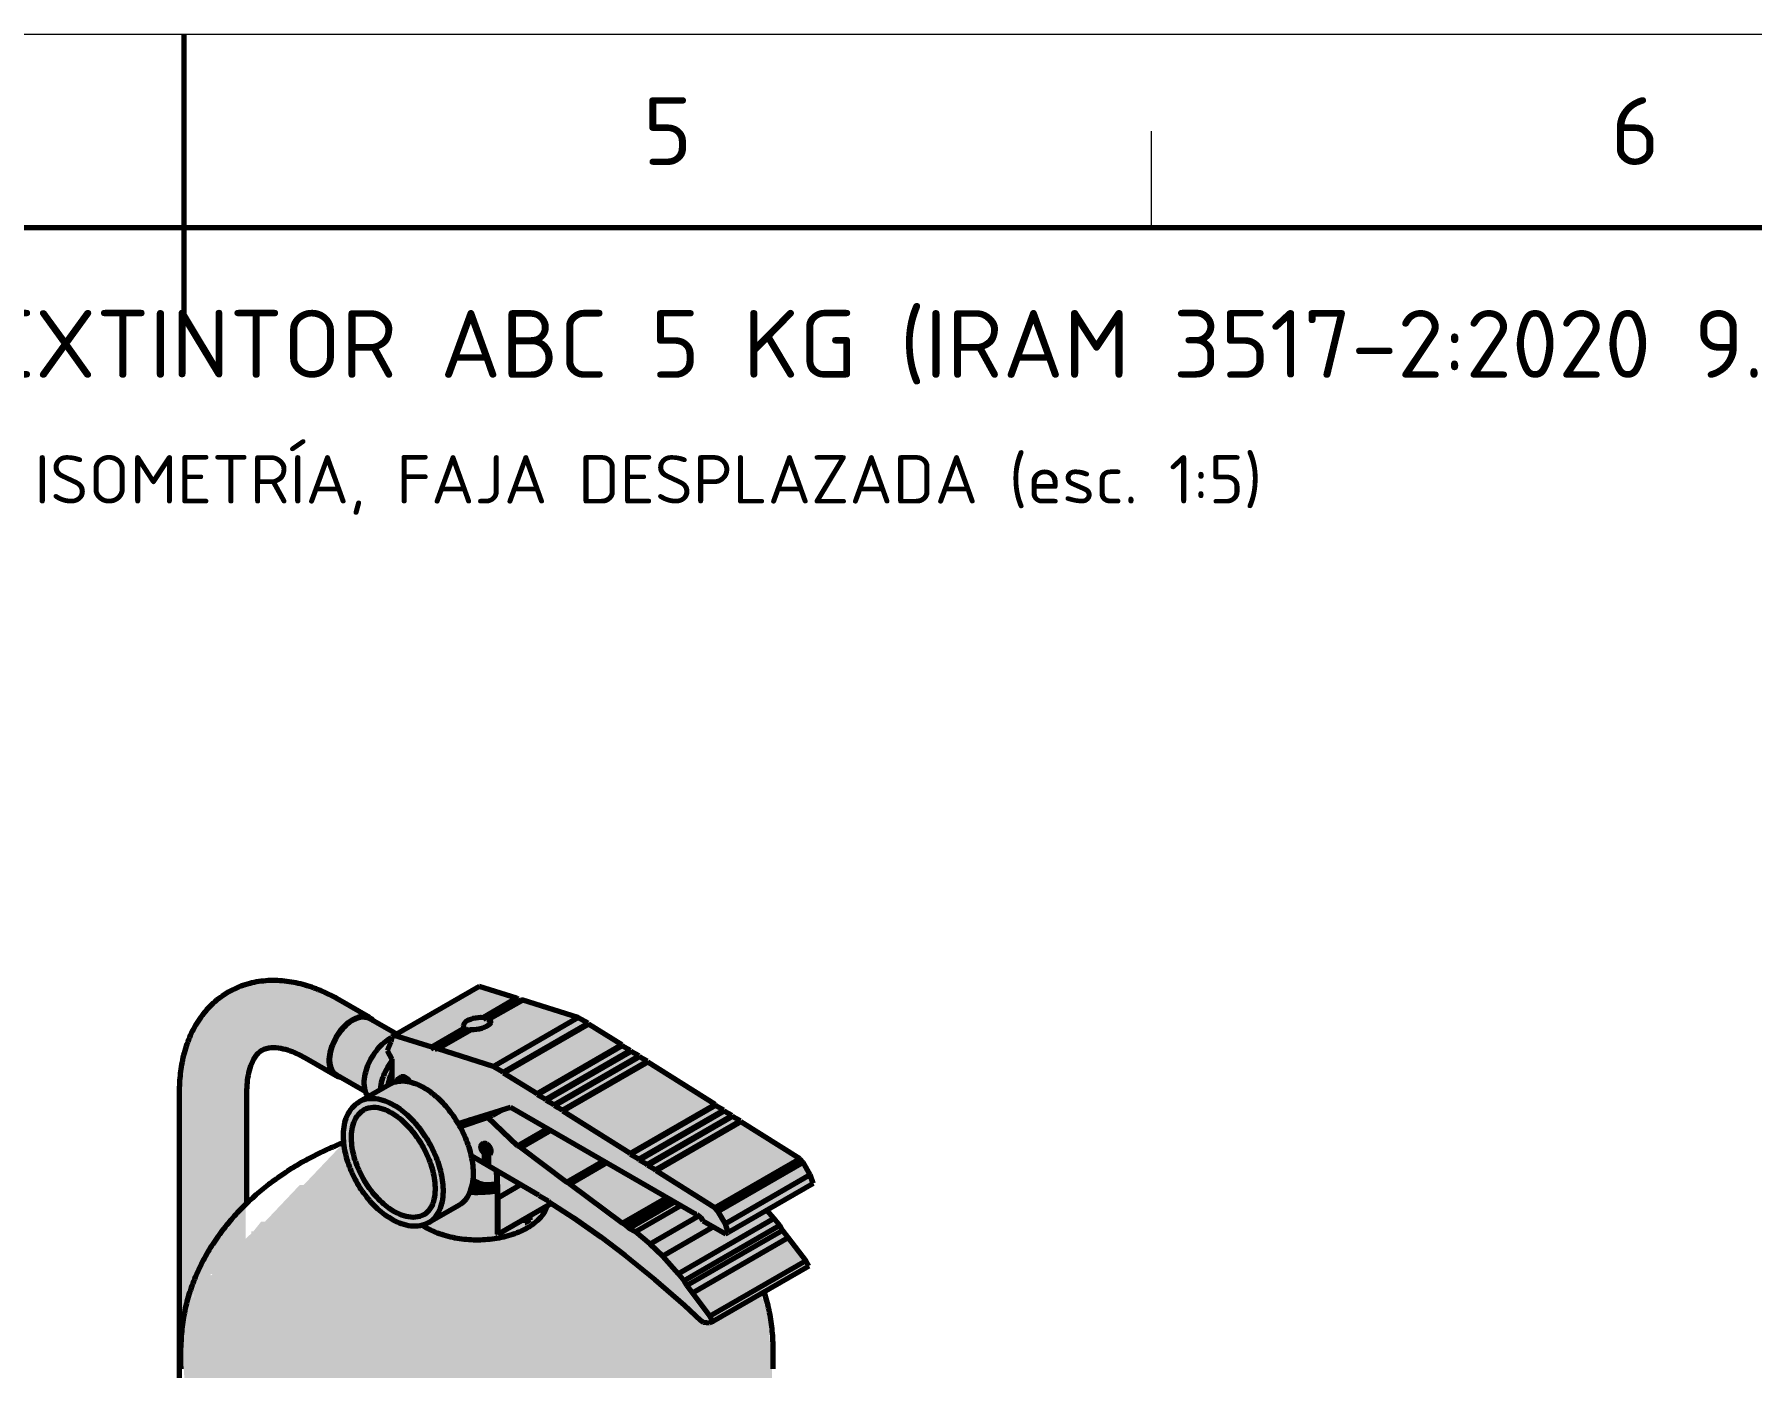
# Model space of a CAD drawing. Header units: millimetres. Extents: x 0 to 420, y 0 to 297.
# Drawn here: x 202.3 to 291, y 228.1 to 297 of the extents above; entities that cross this region are included whole.
import ezdxf
from ezdxf.enums import TextEntityAlignment as Align

# ---------------------------------------------------------------- set-up
doc = ezdxf.new("R2010")
doc.units = ezdxf.units.MM
for name, color, linetype, lineweight in [('01-VISIBLE', 7, 'CONTINUOUS', 70), ('06-TEXTO', 7, 'CONTINUOUS', 25), ('07-RECUADRO', 7, 'CONTINUOUS', 70), ('08-FINA', 5, 'CONTINUOUS', 18), ('13-GRAFICA', 30, 'CONTINUOUS', 18)]:
    doc.layers.add(name, color=color, linetype=linetype, lineweight=lineweight)
doc.styles.add('ISO3098', font='isocpeur.ttf')

msp = doc.modelspace()

# ---------------------------------------------------------------- hatches: boundary and pattern name
at = {"layer": '13-GRAFICA', "true_color": 0x202020}
h = msp.add_hatch(color=7, dxfattribs=at)
h.dxf.hatch_style = 1
h.paths.add_polyline_path([(209.789, 217.523), (209.789, 243.123), (209.889, 243.123), (209.889, 244.023), (209.989, 244.023), (209.989, 244.323), (210.089, 244.323), (210.089, 244.623), (210.189, 244.623), (210.189, 244.923), (210.289, 244.923), (210.289, 245.123), (210.389, 245.123), (210.389, 245.423), (210.489, 245.423), (210.589, 245.823), (210.889, 246.023), (210.889, 246.223), (211.289, 246.523), (211.289, 246.723), (211.389, 246.723), (211.689, 247.123), (212.089, 247.223), (212.189, 247.423), (212.389, 247.423), (212.389, 247.523), (212.589, 247.523), (212.689, 247.723), (213.189, 247.823), (213.189, 247.923), (213.889, 247.923), (213.889, 248.023), (214.589, 248.023), (214.589, 248.123), (215.489, 248.023), (215.489, 247.923), (216.089, 247.923), (216.089, 247.823), (216.489, 247.823), (216.489, 247.723), (216.989, 247.623), (216.989, 247.523), (217.189, 247.523), (217.189, 247.423), (217.389, 247.423), (217.389, 247.323), (217.589, 247.323), (217.589, 247.223), (218.089, 247.123), (218.189, 246.923), (218.789, 246.723), (218.889, 246.523), (219.289, 246.423), (219.389, 246.223), (218.989, 246.223), (218.989, 246.123), (218.589, 246.023), (218.589, 245.923), (218.089, 245.523), (218.089, 245.323), (217.889, 245.223), (217.889, 245.023), (217.789, 245.023), (217.789, 244.823), (217.689, 244.823), (217.689, 244.523), (217.589, 244.523), (217.589, 243.523), (217.689, 243.523), (217.689, 243.323), (217.289, 243.423), (217.189, 243.623), (216.789, 243.723), (216.689, 243.923), (216.489, 243.923), (216.489, 244.023), (216.289, 244.023), (216.289, 244.123), (216.089, 244.123), (216.089, 244.223), (215.789, 244.223), (215.789, 244.323), (215.589, 244.323), (215.589, 244.423), (215.389, 244.423), (215.389, 244.523), (214.889, 244.523), (214.889, 244.623), (214.489, 244.623), (214.489, 244.523), (213.889, 244.423), (213.789, 244.123), (213.689, 244.123), (213.589, 243.823), (213.489, 243.823), (213.489, 243.523), (213.389, 243.523), (213.389, 243.223), (213.289, 243.223), (213.289, 242.223), (213.189, 242.223), (213.189, 234.723), (211.489, 233.123), (211.489, 232.923), (211.389, 232.923), (211.389, 232.823), (210.989, 232.523), (210.989, 232.323), (210.489, 231.923), (210.389, 231.323), (210.289, 231.323), (210.289, 231.023), (210.189, 231.023), (210.189, 230.623), (210.089, 230.623), (210.089, 230.223), (209.989, 230.223), (209.989, 229.923), (209.889, 229.923), (209.889, 228.123), (209.989, 228.123), (209.989, 228.023), (209.889, 228.023), (209.889, 217.523)])
at = {"layer": '13-GRAFICA', "true_color": 0xb21820}
h = msp.add_hatch(color=7, dxfattribs=at)
h.dxf.hatch_style = 1
h.paths.add_polyline_path([(223.889, 241.023), (223.889, 241.223), (223.589, 241.423), (223.589, 241.623), (223.489, 241.623), (223.089, 242.123), (222.889, 242.123), (222.689, 242.423), (222.489, 242.423), (222.489, 242.523), (222.289, 242.523), (222.289, 242.623), (221.689, 242.823), (221.489, 243.123), (221.189, 243.123), (220.989, 242.823), (220.789, 242.823), (220.789, 244.023), (220.689, 244.023), (220.689, 244.223), (220.589, 244.223), (220.489, 244.523), (220.589, 244.523), (220.689, 245.123), (220.789, 245.123), (220.889, 245.323), (221.489, 245.523), (221.589, 245.723), (221.989, 245.823), (222.089, 246.023), (222.289, 246.023), (222.289, 246.123), (222.689, 246.223), (222.789, 246.423), (223.389, 246.623), (223.489, 246.823), (224.089, 247.023), (224.189, 247.223), (224.589, 247.323), (224.689, 247.523), (224.889, 247.523), (224.889, 247.623), (225.089, 247.623), (225.089, 247.723), (225.589, 247.723), (225.589, 247.623), (225.889, 247.623), (225.889, 247.523), (226.289, 247.523), (226.289, 247.423), (227.189, 247.223), (227.289, 247.023), (227.589, 247.123), (227.589, 247.023), (227.889, 247.023), (227.889, 246.923), (228.189, 246.923), (228.189, 246.823), (228.489, 246.823), (228.489, 246.723), (228.789, 246.723), (228.789, 246.623), (229.489, 246.523), (229.489, 246.423), (229.789, 246.423), (229.789, 246.323), (230.089, 246.323), (230.089, 246.223), (230.589, 246.123), (230.689, 245.923), (230.889, 245.923), (230.889, 245.823), (231.189, 245.723), (231.289, 245.523), (231.689, 245.423), (231.789, 245.223), (231.989, 245.223), (232.089, 245.023), (232.489, 244.923), (232.589, 244.723), (232.789, 244.723), (232.889, 244.523), (233.089, 244.523), (233.089, 244.423), (233.389, 244.323), (233.489, 244.123), (233.889, 244.023), (234.089, 243.723), (234.489, 243.623), (234.589, 243.423), (234.789, 243.423), (234.889, 243.223), (235.289, 243.123), (235.389, 242.923), (235.589, 242.923), (235.589, 242.823), (235.889, 242.723), (235.989, 242.523), (236.389, 242.423), (236.489, 242.223), (236.689, 242.223), (236.689, 242.123), (236.989, 242.023), (237.089, 241.823), (237.489, 241.723), (237.589, 241.523), (237.789, 241.523), (237.889, 241.323), (238.089, 241.323), (238.189, 241.123), (238.389, 241.123), (238.489, 240.923), (238.689, 240.923), (238.689, 240.823), (238.989, 240.723), (239.089, 240.523), (239.489, 240.423), (239.489, 240.323), (239.789, 240.223), (239.889, 240.023), (240.289, 239.923), (240.389, 239.723), (240.589, 239.723), (240.589, 239.623), (240.889, 239.523), (240.989, 239.323), (241.189, 239.323), (241.189, 239.223), (241.389, 239.223), (241.489, 239.023), (241.689, 239.023), (241.689, 238.923), (242.089, 238.623), (242.189, 238.223), (242.389, 238.123), (242.489, 237.523), (241.889, 237.323), (241.789, 237.123), (241.389, 237.023), (241.289, 236.823), (241.089, 236.823), (241.089, 236.723), (240.689, 236.623), (240.589, 236.423), (239.989, 236.223), (239.889, 236.023), (239.289, 235.823), (239.189, 235.623), (238.789, 235.523), (238.689, 235.323), (238.489, 235.323), (238.489, 235.223), (237.889, 235.023), (237.889, 235.123), (237.489, 235.223), (237.389, 235.423), (236.789, 235.623), (236.789, 235.823), (236.689, 235.823), (236.589, 236.023), (236.389, 236.023), (236.389, 236.123), (235.989, 236.223), (235.889, 236.423), (235.289, 236.623), (235.189, 236.823), (234.789, 236.923), (234.689, 237.123), (234.089, 237.323), (233.989, 237.523), (233.389, 237.723), (233.289, 237.923), (232.689, 238.123), (232.589, 238.323), (232.189, 238.423), (232.089, 238.623), (231.489, 238.823), (231.389, 239.023), (230.789, 239.223), (230.689, 239.423), (230.289, 239.523), (230.189, 239.723), (229.589, 239.923), (229.489, 240.123), (228.889, 240.323), (228.789, 240.523), (228.189, 240.723), (228.089, 240.923), (227.689, 241.023), (227.589, 241.223), (227.389, 241.223), (227.389, 241.323), (227.189, 241.323), (227.189, 241.423), (226.989, 241.423), (226.989, 241.523), (226.589, 241.523), (226.589, 241.423), (226.289, 241.423), (226.289, 241.323), (225.989, 241.323), (225.989, 241.223), (225.689, 241.223), (225.689, 241.123), (225.389, 241.123), (225.389, 241.023), (225.089, 241.023), (225.089, 240.923), (224.689, 240.923), (224.689, 240.823), (224.389, 240.823), (224.389, 240.723), (224.089, 240.723), (224.089, 240.923)])
at = {"layer": '13-GRAFICA', "true_color": 0xcba23e}
h = msp.add_hatch(color=7, dxfattribs=at)
h.dxf.hatch_style = 1
h.paths.add_polyline_path([(217.589, 243.523), (217.589, 244.523), (217.689, 244.523), (217.689, 244.823), (217.789, 244.823), (217.889, 245.223), (218.089, 245.323), (218.089, 245.523), (218.189, 245.523), (218.589, 246.023), (218.789, 246.023), (218.789, 246.123), (218.989, 246.123), (218.989, 246.223), (219.489, 246.223), (219.489, 246.123), (219.889, 246.023), (219.989, 245.823), (220.189, 245.823), (220.189, 245.723), (220.589, 245.623), (220.689, 245.423), (220.889, 245.423), (220.889, 245.223), (220.689, 245.123), (220.589, 244.523), (220.489, 244.523), (220.589, 244.223), (220.689, 244.223), (220.689, 244.023), (220.789, 244.023), (220.789, 243.323), (220.689, 243.323), (220.689, 243.023), (220.589, 243.023), (220.589, 242.623), (220.189, 242.523), (220.089, 242.323), (219.889, 242.323), (219.889, 242.223), (219.689, 242.223), (219.689, 242.123), (219.489, 242.123), (219.389, 242.423), (219.189, 242.423), (219.189, 242.523), (218.789, 242.623), (218.689, 242.823), (218.489, 242.823), (218.489, 242.923), (218.089, 243.023), (217.989, 243.223), (217.789, 243.223), (217.689, 243.523)])
h = msp.add_hatch(color=7, dxfattribs=at)
h.dxf.hatch_style = 1
h.paths.add_polyline_path([(220.589, 243.023), (220.689, 243.023), (220.689, 243.323), (220.789, 243.323), (220.789, 242.823), (220.589, 242.723)])
at = {"layer": '13-GRAFICA', "true_color": 0xffffff}
h = msp.add_hatch(color=7, dxfattribs=at)
h.dxf.hatch_style = 1
h.paths.add_polyline_path([(218.289, 239.323), (218.289, 240.723), (218.389, 240.723), (218.389, 241.123), (218.589, 241.223), (218.589, 241.423), (218.689, 241.423), (218.989, 241.823), (219.189, 241.823), (219.189, 241.923), (219.389, 241.923), (219.489, 242.123), (220.089, 242.323), (220.189, 242.523), (220.589, 242.623), (220.689, 242.823), (221.189, 242.823), (221.189, 242.923), (221.289, 242.923), (221.289, 242.823), (221.889, 242.823), (221.889, 242.723), (222.089, 242.723), (222.089, 242.623), (222.689, 242.423), (222.889, 242.123), (223.089, 242.123), (223.089, 242.023), (223.589, 241.623), (223.589, 241.423), (223.889, 241.223), (223.889, 241.023), (224.089, 240.923), (224.089, 240.723), (224.289, 240.623), (224.289, 240.423), (224.389, 240.423), (224.389, 240.223), (224.489, 240.223), (224.489, 240.023), (224.589, 240.023), (224.589, 239.723), (224.689, 239.723), (224.689, 239.423), (224.789, 239.423), (224.789, 239.023), (224.889, 239.023), (224.889, 238.523), (224.989, 238.523), (224.989, 237.723), (224.889, 237.723), (224.889, 237.323), (224.789, 237.323), (224.589, 236.723), (224.289, 236.623), (224.189, 236.423), (223.989, 236.423), (223.889, 236.223), (223.289, 236.023), (223.189, 235.823), (222.989, 235.823), (222.989, 235.723), (222.389, 235.523), (222.389, 235.423), (221.389, 235.423), (221.389, 235.523), (221.189, 235.523), (221.189, 235.623), (220.689, 235.723), (220.589, 235.923), (220.389, 235.923), (220.389, 236.023), (219.389, 236.923), (219.389, 237.123), (219.089, 237.323), (219.089, 237.523), (218.989, 237.523), (218.989, 237.723), (218.889, 237.723), (218.889, 237.923), (218.789, 237.923), (218.789, 238.123), (218.689, 238.123), (218.689, 238.323), (218.589, 238.323), (218.589, 238.623), (218.489, 238.623), (218.489, 238.823), (218.389, 238.823), (218.389, 239.323)])
at = {"layer": '13-GRAFICA', "true_color": 0xd6d9de}
h = msp.add_hatch(color=7, dxfattribs=at)
h.dxf.hatch_style = 1
h.paths.add_polyline_path([(220.989, 242.923), (221.089, 242.923), (221.189, 243.123), (221.489, 243.123), (221.689, 242.823), (221.289, 242.823), (221.289, 242.923), (220.989, 242.823)])
at = {"layer": '13-GRAFICA', "true_color": 0xb21820}
h = msp.add_hatch(color=7, dxfattribs=at)
h.dxf.hatch_style = 1
h.paths.add_polyline_path([(225.989, 241.223), (225.989, 241.323), (226.289, 241.323), (226.289, 241.423), (226.589, 241.423), (226.589, 241.523), (226.989, 241.523), (226.989, 241.423), (227.589, 241.223), (227.689, 241.023), (228.089, 240.923), (228.189, 240.723), (228.789, 240.523), (228.889, 240.323), (229.489, 240.123), (229.589, 239.923), (230.189, 239.723), (230.289, 239.523), (230.689, 239.423), (230.789, 239.223), (231.389, 239.023), (231.489, 238.823), (232.089, 238.623), (232.189, 238.423), (232.589, 238.323), (232.689, 238.123), (232.889, 238.123), (232.889, 238.023), (233.289, 237.923), (233.389, 237.723), (233.989, 237.523), (234.089, 237.323), (234.689, 237.123), (234.789, 236.923), (235.189, 236.823), (235.289, 236.623), (235.489, 236.623), (235.489, 236.523), (235.889, 236.423), (235.989, 236.223), (236.589, 236.023), (236.589, 235.923), (236.789, 235.823), (236.789, 235.623), (237.389, 235.423), (237.489, 235.223), (237.689, 235.223), (237.689, 235.123), (237.889, 235.123), (237.889, 235.023), (238.089, 235.023), (238.089, 235.123), (238.689, 235.323), (238.789, 235.523), (238.989, 235.523), (238.989, 235.623), (239.189, 235.623), (239.289, 235.823), (239.489, 235.823), (239.489, 235.923), (239.889, 236.023), (239.989, 236.223), (240.189, 236.223), (240.189, 236.123), (240.389, 236.023), (240.389, 235.823), (240.789, 235.523), (240.789, 235.323), (240.989, 235.223), (240.989, 235.023), (241.189, 234.923), (241.189, 234.723), (241.589, 234.423), (241.589, 234.223), (241.689, 234.223), (241.689, 234.123), (241.889, 234.023), (241.889, 233.823), (242.189, 233.623), (242.289, 233.323), (241.989, 233.223), (241.889, 233.023), (241.289, 232.823), (241.189, 232.623), (240.589, 232.423), (240.489, 232.223), (240.089, 232.123), (239.989, 231.923), (239.389, 231.723), (239.289, 231.523), (238.689, 231.323), (238.589, 231.123), (237.989, 230.923), (237.889, 230.723), (237.489, 230.623), (237.389, 230.423), (236.789, 230.423), (236.789, 230.523), (236.689, 230.523), (236.489, 230.823), (236.289, 230.823), (235.489, 231.723), (235.289, 231.723), (234.689, 232.423), (234.489, 232.423), (234.089, 232.923), (233.889, 232.923), (233.589, 233.323), (233.389, 233.323), (233.089, 233.723), (232.889, 233.723), (232.589, 234.123), (232.389, 234.123), (232.189, 234.423), (231.989, 234.423), (231.989, 234.523), (231.889, 234.523), (231.789, 234.723), (231.589, 234.723), (231.389, 235.023), (231.189, 235.023), (231.189, 235.123), (230.889, 235.223), (230.689, 235.523), (230.489, 235.523), (230.389, 235.723), (230.189, 235.723), (230.089, 235.923), (229.889, 235.923), (229.789, 236.123), (229.589, 236.123), (229.489, 236.323), (229.289, 236.323), (229.289, 236.423), (228.989, 236.523), (228.889, 236.723), (228.489, 236.823), (228.489, 236.923), (228.189, 237.023), (228.089, 237.223), (227.689, 237.323), (227.589, 237.523), (226.989, 237.723), (226.889, 237.923), (226.489, 238.023), (226.389, 238.223), (226.189, 238.223), (226.189, 238.323), (225.889, 238.398), (225.889, 239.123), (225.889, 239.423), (225.889, 241.223)])
h = msp.add_hatch(color=7, dxfattribs=at)
h.dxf.hatch_style = 1
h.paths.add_polyline_path([(224.789, 239.423), (224.689, 239.423), (224.589, 240.023), (224.489, 240.023), (224.489, 240.223), (224.389, 240.223), (224.389, 240.423), (224.289, 240.423), (224.189, 240.723), (224.689, 240.823), (224.689, 240.923), (225.089, 240.923), (225.089, 241.023), (225.389, 241.023), (225.389, 239.623), (225.389, 239.223), (225.389, 238.698), (225.289, 238.723), (225.189, 238.923), (224.789, 239.023)])
h = msp.add_hatch(color=7, dxfattribs=at)
h.dxf.hatch_style = 1
h.paths.add_polyline_path([(225.389, 241.123), (225.689, 241.123), (225.689, 241.223), (225.889, 241.223), (225.889, 239.423), (225.789, 239.423), (225.789, 239.623), (225.589, 239.623), (225.589, 239.723), (225.389, 239.623), (225.389, 241.023)])
at = {"layer": '13-GRAFICA', "true_color": 0xd6d9de}
h = msp.add_hatch(color=7, dxfattribs=at)
h.dxf.hatch_style = 1
h.paths.add_polyline_path([(225.489, 239.123), (225.489, 239.223), (225.389, 239.223), (225.389, 239.623), (225.589, 239.723), (225.589, 239.623), (225.789, 239.623), (225.889, 239.123)])
at = {"layer": '13-GRAFICA', "true_color": 0xb21820}
h = msp.add_hatch(color=7, dxfattribs=at)
h.dxf.hatch_style = 1
h.paths.add_polyline_path([(213.489, 235.023), (213.489, 235.123), (213.589, 235.123), (213.989, 235.623), (214.189, 235.623), (215.989, 237.523), (216.189, 237.523), (218.089, 239.523), (218.289, 239.523), (218.289, 239.323), (218.389, 239.323), (218.389, 238.823), (218.489, 238.823), (218.489, 238.623), (218.589, 238.623), (218.589, 238.323), (218.689, 238.323), (218.689, 238.123), (218.789, 238.123), (218.789, 237.923), (218.889, 237.923), (219.089, 237.323), (219.389, 237.123), (219.389, 236.923), (219.489, 236.923), (220.389, 235.923), (220.589, 235.923), (220.689, 235.723), (221.189, 235.623), (221.189, 235.523), (221.389, 235.523), (221.389, 235.423), (222.489, 235.423), (222.489, 235.323), (222.689, 235.323), (222.789, 235.123), (223.089, 235.123), (223.089, 235.023), (223.389, 235.023), (223.389, 234.923), (223.689, 234.923), (223.689, 234.823), (224.189, 234.823), (224.189, 234.723), (226.089, 234.723), (226.089, 234.823), (226.989, 234.923), (226.989, 235.023), (227.189, 235.023), (227.189, 235.123), (227.489, 235.123), (227.489, 235.223), (227.889, 235.323), (227.889, 235.423), (227.989, 235.423), (228.089, 235.623), (228.289, 235.623), (228.389, 235.923), (228.689, 236.123), (228.689, 236.423), (229.189, 236.523), (229.289, 236.323), (229.489, 236.323), (229.589, 236.123), (229.789, 236.123), (229.889, 235.923), (230.089, 235.923), (230.189, 235.723), (230.389, 235.723), (230.489, 235.523), (230.689, 235.523), (230.889, 235.223), (231.089, 235.223), (231.189, 235.023), (231.389, 235.023), (231.589, 234.723), (231.789, 234.723), (231.789, 234.623), (231.889, 234.623), (231.989, 234.423), (232.189, 234.423), (232.389, 234.123), (232.589, 234.123), (232.889, 233.723), (233.089, 233.723), (233.089, 233.623), (233.189, 233.623), (233.389, 233.323), (233.589, 233.323), (233.889, 232.923), (234.089, 232.923), (234.489, 232.423), (234.689, 232.423), (235.289, 231.723), (235.489, 231.723), (235.489, 231.623), (235.589, 231.623), (236.289, 230.823), (236.489, 230.823), (236.789, 230.423), (237.389, 230.423), (237.489, 230.623), (237.889, 230.723), (237.989, 230.923), (238.589, 231.123), (238.689, 231.323), (238.889, 231.323), (238.889, 231.423), (239.089, 231.423), (239.089, 231.523), (239.289, 231.523), (239.389, 231.723), (239.589, 231.723), (239.589, 231.823), (239.889, 231.923), (239.889, 231.623), (239.989, 231.623), (239.989, 231.323), (240.089, 231.323), (240.089, 230.923), (240.189, 230.923), (240.289, 229.323), (240.389, 229.323), (240.389, 227.323), (240.289, 227.323), (240.289, 227.023), (240.189, 227.023), (239.989, 226.123), (239.889, 226.123), (239.889, 225.723), (239.789, 225.723), (239.689, 225.323), (239.289, 225.023), (239.289, 224.823), (238.989, 224.623), (238.989, 224.423), (238.889, 224.423), (238.889, 224.323), (238.589, 224.123), (238.589, 223.923), (238.289, 223.723), (238.289, 223.523), (238.089, 223.523), (237.889, 223.223), (237.689, 223.223), (237.589, 223.023), (237.389, 223.023), (237.189, 222.723), (236.989, 222.723), (236.789, 222.423), (236.589, 222.423), (236.589, 222.323), (236.489, 222.323), (236.389, 222.123), (236.189, 222.123), (236.089, 221.923), (235.889, 221.923), (235.889, 221.823), (235.689, 221.823), (235.689, 221.723), (235.489, 221.723), (235.489, 221.623), (235.289, 221.623), (235.289, 221.523), (234.989, 221.523), (234.989, 221.423), (234.789, 221.423), (234.789, 221.323), (234.589, 221.323), (234.589, 221.223), (234.389, 221.223), (234.389, 221.123), (234.189, 221.123), (234.189, 221.023), (233.889, 221.023), (233.889, 220.923), (233.689, 220.923), (233.689, 220.823), (233.489, 220.823), (233.489, 220.723), (233.289, 220.723), (233.289, 220.623), (232.989, 220.623), (232.989, 220.523), (232.689, 220.523), (232.689, 220.423), (232.289, 220.423), (232.289, 220.323), (231.889, 220.323), (231.889, 220.223), (231.489, 220.223), (231.489, 220.123), (231.089, 220.123), (231.089, 220.023), (230.689, 220.023), (230.689, 219.923), (229.989, 219.823), (229.989, 219.723), (228.489, 219.623), (228.489, 219.523), (227.489, 219.523), (227.489, 219.423), (226.589, 219.423), (226.589, 219.323), (222.289, 219.423), (222.289, 219.523), (221.689, 219.523), (221.689, 219.623), (220.589, 219.723), (220.589, 219.823), (220.089, 219.823), (220.089, 219.923), (218.889, 220.023), (218.889, 220.123), (218.289, 220.223), (218.289, 220.323), (218.089, 220.323), (218.089, 220.423), (217.789, 220.423), (217.789, 220.523), (217.489, 220.523), (217.489, 220.623), (217.189, 220.623), (217.189, 220.723), (216.889, 220.723), (216.889, 220.823), (215.989, 221.023), (215.989, 221.123), (215.789, 221.123), (215.789, 221.223), (215.189, 221.423), (215.089, 221.623), (214.489, 221.823), (214.389, 222.023), (213.789, 222.223), (213.689, 222.423), (213.089, 222.623), (213.089, 222.723), (211.089, 224.623), (210.889, 225.223), (210.689, 225.323), (210.689, 225.523), (210.589, 225.523), (210.589, 225.723), (210.489, 225.723), (210.489, 225.923), (210.389, 225.923), (210.389, 226.123), (210.289, 226.123), (210.289, 226.323), (210.189, 226.323), (210.189, 226.523), (210.089, 226.523), (209.989, 228.123), (209.889, 228.123), (209.889, 229.923), (209.989, 229.923), (209.989, 230.223), (210.089, 230.223), (210.089, 230.623), (210.189, 230.623), (210.189, 231.023), (210.289, 231.023), (210.289, 231.323), (210.389, 231.323), (210.389, 231.723), (210.489, 231.723), (210.489, 231.923), (210.989, 232.323), (210.989, 232.523), (211.489, 232.923), (211.489, 233.123)])
at = {"layer": '13-GRAFICA', "true_color": 0xcba23e}
h = msp.add_hatch(color=7, dxfattribs=at)
h.dxf.hatch_style = 1
h.paths.add_polyline_path([(224.889, 239.023), (224.989, 239.023), (224.989, 238.923), (225.189, 238.923), (225.289, 238.723), (225.689, 238.623), (225.789, 238.423), (226.189, 238.323), (226.189, 237.623), (226.089, 237.623), (226.089, 237.523), (225.089, 237.623), (225.089, 237.723), (224.989, 237.723), (224.989, 238.523), (224.889, 238.523)])
at = {"layer": '13-GRAFICA', "true_color": 0xb21820}
h = msp.add_hatch(color=7, dxfattribs=at)
h.dxf.hatch_style = 1
h.paths.add_polyline_path([(225.789, 238.423), (225.689, 238.623), (225.389, 238.698), (225.389, 239.223), (225.489, 239.223), (225.489, 239.123), (225.889, 239.123), (225.889, 238.398)])
at = {"layer": '13-GRAFICA', "true_color": 0xc81e2d}
h = msp.add_hatch(color=7, dxfattribs=at)
h.dxf.hatch_style = 1
h.paths.add_polyline_path([(226.189, 234.923), (226.189, 238.223), (226.389, 238.223), (226.489, 238.023), (226.889, 237.923), (226.989, 237.723), (227.589, 237.523), (227.689, 237.323), (228.089, 237.223), (228.189, 237.023), (228.389, 237.023), (228.489, 236.823), (228.689, 236.823), (228.689, 236.723), (228.989, 236.623), (228.889, 236.423), (228.689, 236.423), (228.689, 236.323), (228.289, 236.223), (228.189, 236.023), (227.589, 235.823), (227.489, 235.623), (226.889, 235.423), (226.789, 235.223), (226.389, 235.123), (226.289, 234.923)])
at = {"layer": '13-GRAFICA', "true_color": 0xb21820}
h = msp.add_hatch(color=7, dxfattribs=at)
h.dxf.hatch_style = 1
h.paths.add_polyline_path([(223.089, 235.123), (222.789, 235.123), (222.789, 235.223), (222.489, 235.323), (222.389, 235.523), (222.589, 235.523), (222.589, 235.623), (223.189, 235.823), (223.289, 236.023), (223.489, 236.023), (223.489, 236.123), (223.889, 236.223), (223.989, 236.423), (224.189, 236.423), (224.289, 236.623), (224.489, 236.623), (224.589, 236.923), (224.689, 236.923), (224.689, 237.123), (224.789, 237.123), (224.789, 237.323), (224.889, 237.323), (224.889, 237.623), (225.389, 237.623), (225.389, 237.523), (226.089, 237.523), (226.089, 237.623), (226.189, 237.623), (226.189, 234.923), (226.289, 234.923), (226.389, 235.123), (226.789, 235.223), (226.889, 235.423), (227.489, 235.623), (227.589, 235.823), (228.189, 236.023), (228.289, 236.223), (228.689, 236.323), (228.689, 236.123), (228.389, 235.923), (228.389, 235.723), (228.089, 235.623), (227.889, 235.323), (227.689, 235.323), (227.689, 235.223), (227.489, 235.223), (227.489, 235.123), (227.189, 235.123), (227.189, 235.023), (226.989, 235.023), (226.989, 234.923), (226.589, 234.923), (226.589, 234.823), (226.089, 234.823), (226.089, 234.723), (224.189, 234.723), (224.189, 234.823), (223.689, 234.823), (223.689, 234.923), (223.389, 234.923), (223.389, 235.023), (223.089, 235.023)])

# ---------------------------------------------------------------- linework, layer by layer
at = {"layer": '01-VISIBLE'}
for p, q in [((225.258, 247.775), (220.874, 245.243)), ((227.197, 247.181), (225.258, 247.775)), ((219.612, 246.175), (218.029, 247.089)), ((227.197, 247.181), (225.478, 246.189)), ((227.269, 247.139), (225.566, 246.157)), ((227.437, 247.098), (225.731, 246.112)), ((227.509, 247.084), (225.783, 246.087)), ((227.269, 247.139), (227.197, 247.181)), ((227.341, 247.042), (227.269, 247.139)), ((227.509, 247.084), (227.437, 247.098)), ((230.359, 246.185), (227.509, 247.084)), ((221, 245.316), (219.587, 246.131)), ((225.975, 243.654), (230.359, 246.185)), ((226.501, 243.35), (230.885, 245.881)), ((226.525, 243.308), (230.909, 245.84)), ((230.885, 245.881), (230.359, 246.185)), ((230.909, 245.84), (230.885, 245.881)), ((232.633, 244.761), (230.909, 245.84)), ((220.742, 245.168), (220.694, 244.919)), ((220.874, 245.243), (220.742, 245.168)), ((222.813, 244.65), (220.874, 245.243)), ((224.531, 245.642), (222.813, 244.65)), ((224.587, 245.591), (222.885, 244.608)), ((224.759, 245.552), (223.053, 244.567)), ((224.852, 245.55), (223.125, 244.553)), ((217.872, 243.161), (216.289, 244.075)), ((220.694, 244.919), (220.502, 244.477)), ((220.502, 244.477), (220.742, 244.034)), ((222.885, 244.608), (222.813, 244.65)), ((222.957, 244.511), (222.885, 244.608)), ((223.053, 244.567), (222.957, 244.511)), ((223.125, 244.553), (223.053, 244.567)), ((225.975, 243.654), (223.125, 244.553)), ((232.633, 244.761), (228.249, 242.23)), ((232.657, 244.721), (228.273, 242.19)), ((233.088, 244.472), (228.704, 241.941)), ((233.112, 244.43), (228.728, 241.899)), ((233.52, 244.195), (229.136, 241.664)), ((233.544, 244.153), (229.16, 241.622)), ((232.657, 244.721), (232.633, 244.761)), ((233.088, 244.472), (232.657, 244.721)), ((233.112, 244.43), (233.088, 244.472)), ((233.52, 244.195), (233.112, 244.43)), ((233.544, 244.153), (233.52, 244.195)), ((233.951, 243.918), (233.544, 244.153)), ((219.395, 242.34), (217.897, 243.204)), ((220.742, 244.034), (220.742, 242.777)), ((226.501, 243.35), (225.975, 243.654)), ((226.525, 243.308), (226.501, 243.35)), ((228.249, 242.23), (226.525, 243.308)), ((233.951, 243.918), (229.567, 241.387)), ((233.975, 243.877), (229.591, 241.346)), ((233.975, 243.877), (233.951, 243.918)), ((237.447, 241.678), (233.975, 243.877)), ((209.762, 242.316), (209.762, 208.913)), ((213.242, 242.316), (213.242, 236.57)), ((220.619, 242.715), (219.064, 241.817)), ((221.098, 243.039), (221.239, 243.121)), ((224.183, 240.698), (226.884, 241.553)), ((226.497, 241.43), (225.952, 241.116)), ((226.884, 241.553), (236.463, 236.023)), ((228.273, 242.19), (228.249, 242.23)), ((228.704, 241.941), (228.273, 242.19)), ((228.728, 241.899), (228.704, 241.941)), ((229.136, 241.664), (228.728, 241.899)), ((229.16, 241.622), (229.136, 241.664)), ((229.567, 241.387), (229.16, 241.622)), ((229.591, 241.346), (229.567, 241.387)), ((237.447, 241.678), (233.063, 239.147)), ((237.471, 241.636), (233.087, 239.105)), ((237.902, 241.387), (233.518, 238.856)), ((237.471, 241.636), (237.447, 241.678)), ((237.902, 241.387), (237.471, 241.636)), ((237.926, 241.346), (237.902, 241.387)), ((224.229, 240.62), (224.586, 240.826)), ((224.232, 240.615), (224.612, 240.834)), ((224.234, 240.611), (224.632, 240.84)), ((224.236, 240.608), (224.648, 240.845)), ((224.237, 240.606), (224.657, 240.848)), ((224.247, 240.589), (224.281, 240.587)), ((224.869, 240.915), (224.261, 240.564)), ((225.716, 241.016), (224.28, 240.529)), ((224.827, 240.902), (224.281, 240.587)), ((224.586, 240.683), (225.928, 241.138)), ((224.586, 240.683), (225.131, 240.998)), ((225.716, 241.016), (225.928, 241.138)), ((227.248, 239.552), (225.716, 241.016)), ((225.928, 241.138), (225.952, 241.116)), ((233.063, 239.147), (229.591, 241.346)), ((237.926, 241.346), (233.542, 238.814)), ((238.332, 241.111), (233.948, 238.58)), ((238.356, 241.07), (233.972, 238.538)), ((238.763, 240.834), (234.379, 238.303)), ((238.788, 240.793), (234.403, 238.262)), ((238.332, 241.111), (237.926, 241.346)), ((238.356, 241.07), (238.332, 241.111)), ((238.763, 240.834), (238.356, 241.07)), ((238.788, 240.793), (238.763, 240.834)), ((241.829, 238.872), (238.788, 240.793)), ((225.413, 239.638), (225.484, 239.679)), ((227.248, 239.552), (228.799, 240.447)), ((227.416, 239.455), (228.967, 240.35)), ((224.855, 239.047), (228.325, 237.021)), ((225.733, 239.083), (225.804, 239.124)), ((227.416, 239.455), (227.248, 239.552)), ((229.786, 237.671), (227.416, 239.455)), ((231.697, 238.774), (229.786, 237.671)), ((233.087, 239.105), (233.063, 239.147)), ((233.518, 238.856), (233.087, 239.105)), ((233.542, 238.814), (233.518, 238.856)), ((233.948, 238.58), (233.542, 238.814)), ((241.829, 238.872), (237.445, 236.34)), ((241.996, 238.692), (241.829, 238.872)), ((226.2, 236.86), (226.148, 238.292)), ((226.176, 238.275), (226.228, 236.844)), ((231.865, 238.677), (229.954, 237.574)), ((233.972, 238.538), (233.948, 238.58)), ((234.379, 238.303), (233.972, 238.538)), ((234.403, 238.262), (234.379, 238.303)), ((237.445, 236.34), (234.403, 238.262)), ((241.996, 238.692), (237.612, 236.161)), ((242.368, 238.049), (237.984, 235.518)), ((242.368, 238.049), (241.996, 238.692)), ((242.511, 237.606), (242.368, 238.049)), ((224.946, 237.779), (225.149, 237.662)), ((227.434, 237.541), (226.228, 236.844)), ((228.325, 237.021), (228.349, 236.979)), ((228.349, 236.979), (228.829, 236.702)), ((229.954, 237.574), (229.786, 237.671)), ((232.66, 235.542), (229.954, 237.574)), ((242.511, 237.606), (238.127, 235.075)), ((224.219, 236.48), (222.664, 235.582)), ((226.2, 234.982), (226.2, 236.86)), ((226.228, 236.844), (226.228, 234.965)), ((229, 236.566), (226.228, 234.965)), ((228.829, 236.702), (228.853, 236.66)), ((228.853, 236.66), (230.121, 235.845)), ((234.978, 236.88), (232.66, 235.542)), ((235.146, 236.783), (232.828, 235.445)), ((235.385, 236.645), (233.019, 235.279)), ((235.696, 236.465), (233.33, 235.099)), ((237.612, 236.161), (237.445, 236.34)), ((237.984, 235.518), (237.612, 236.161)), ((240.507, 235.786), (240.117, 236.224)), ((227.62, 235.725), (227.765, 235.809)), ((227.62, 235.566), (227.62, 235.769)), ((227.765, 235.809), (227.765, 235.853)), ((227.765, 235.809), (227.903, 235.729)), ((227.903, 235.729), (227.903, 235.932)), ((230.121, 235.845), (231.558, 234.823)), ((232.828, 235.445), (232.66, 235.542)), ((233.019, 235.279), (232.828, 235.445)), ((233.33, 235.099), (233.019, 235.279)), ((236.626, 235.923), (234.097, 234.462)), ((237.372, 235.359), (234.743, 233.841)), ((240.507, 235.786), (235.557, 232.928)), ((240.794, 235.426), (235.845, 232.568)), ((240.939, 235.178), (235.989, 232.32)), ((236.463, 236.023), (236.511, 236.023)), ((236.511, 236.023), (236.703, 235.856)), ((236.703, 235.856), (236.822, 235.677)), ((236.822, 235.677), (237.996, 234.999)), ((238.127, 235.075), (237.984, 235.518)), ((240.794, 235.426), (240.507, 235.786)), ((240.939, 235.178), (240.794, 235.426)), ((241.226, 234.79), (240.939, 235.178)), ((226.228, 234.965), (226.2, 234.982)), ((231.558, 234.823), (232.78, 233.895)), ((234.097, 234.462), (233.33, 235.099)), ((234.743, 233.841), (234.097, 234.462)), ((241.226, 234.79), (236.276, 231.932)), ((237.996, 234.999), (238.127, 235.075)), ((242.136, 233.601), (241.226, 234.79)), ((232.78, 233.895), (234.337, 232.637)), ((235.557, 232.928), (234.743, 233.841)), ((242.136, 233.601), (237.187, 230.743)), ((242.292, 233.332), (242.136, 233.601)), ((234.337, 232.637), (235.869, 231.31)), ((235.845, 232.568), (235.557, 232.928)), ((235.989, 232.32), (235.845, 232.568)), ((242.292, 233.332), (237.342, 230.474)), ((236.276, 231.932), (235.989, 232.32)), ((237.187, 230.743), (236.276, 231.932)), ((235.869, 231.31), (236.707, 230.522)), ((237.342, 230.474), (237.187, 230.743)), ((236.707, 230.522), (236.851, 230.439)), ((236.851, 230.439), (237.163, 230.398)), ((237.163, 230.398), (237.342, 230.474)), ((209.849, 228.14), (209.849, 229.119)), ((240.449, 228.14), (240.449, 229.119))]:
    msp.add_line(p, q, dxfattribs=at)
for points in [[(218.029, 247.089), (217.924, 247.149), (217.818, 247.207), (217.712, 247.264), (217.604, 247.319), (217.496, 247.373), (217.388, 247.425), (217.278, 247.476), (217.168, 247.525), (217.057, 247.572), (216.946, 247.618), (216.833, 247.662), (216.72, 247.704), (216.606, 247.744), (216.492, 247.783), (216.377, 247.819), (216.261, 247.853), (216.145, 247.886), (216.028, 247.916), (215.911, 247.944), (215.793, 247.97), (215.675, 247.993), (215.556, 248.014), (215.437, 248.033), (215.317, 248.049), (215.198, 248.063), (215.077, 248.074), (214.957, 248.083), (214.837, 248.089), (214.716, 248.093), (214.595, 248.093), (214.475, 248.091), (214.354, 248.086), (214.234, 248.078), (214.114, 248.067), (213.994, 248.054), (213.874, 248.037), (213.755, 248.017), (213.637, 247.995), (213.519, 247.969), (213.402, 247.94), (213.286, 247.908), (213.17, 247.873), (213.056, 247.835), (212.942, 247.794), (212.83, 247.75), (212.719, 247.703), (212.609, 247.653), (212.501, 247.6), (212.394, 247.544), (212.289, 247.485), (212.185, 247.424), (212.083, 247.359), (211.983, 247.292), (211.885, 247.222), (211.788, 247.149), (211.694, 247.074), (211.602, 246.996), (211.512, 246.916), (211.424, 246.833), (211.338, 246.749), (211.255, 246.662), (211.173, 246.572), (211.094, 246.481), (211.018, 246.388), (210.944, 246.293), (210.872, 246.196), (210.803, 246.097), (210.736, 245.997), (210.671, 245.895), (210.609, 245.792), (210.549, 245.687), (210.492, 245.581), (210.437, 245.473), (210.384, 245.365), (210.334, 245.255), (210.286, 245.144), (210.24, 245.033), (210.197, 244.92), (210.156, 244.807), (210.117, 244.692), (210.08, 244.578), (210.046, 244.462), (210.014, 244.346), (209.983, 244.229), (209.955, 244.112), (209.929, 243.994), (209.905, 243.876), (209.883, 243.757), (209.863, 243.638), (209.845, 243.519), (209.829, 243.399), (209.814, 243.279), (209.802, 243.159), (209.791, 243.039), (209.782, 242.919), (209.775, 242.799), (209.769, 242.678), (209.765, 242.558), (209.762, 242.437), (209.762, 242.316)], [(217.872, 243.161), (217.774, 243.232), (217.692, 243.322), (217.627, 243.425), (217.578, 243.537), (217.544, 243.654), (217.523, 243.774), (217.513, 243.895), (217.513, 244.017), (217.522, 244.139), (217.538, 244.26), (217.56, 244.379), (217.589, 244.498), (217.624, 244.615), (217.664, 244.73), (217.709, 244.843), (217.759, 244.954), (217.814, 245.063), (217.872, 245.17), (217.936, 245.274), (218.003, 245.376), (218.074, 245.475), (218.15, 245.571), (218.229, 245.663), (218.313, 245.751), (218.401, 245.836), (218.493, 245.915), (218.59, 245.99), (218.691, 246.058), (218.797, 246.119), (218.907, 246.171), (219.021, 246.213), (219.14, 246.242), (219.261, 246.256), (219.382, 246.251), (219.501, 246.224), (219.612, 246.175)], [(217.897, 243.204), (217.799, 243.276), (217.718, 243.366), (217.654, 243.47), (217.607, 243.582), (217.575, 243.699), (217.556, 243.82), (217.548, 243.941), (217.55, 244.063), (217.56, 244.184), (217.578, 244.305), (217.603, 244.424), (217.634, 244.542), (217.67, 244.658), (217.712, 244.772), (217.759, 244.885), (217.811, 244.995), (217.868, 245.103), (217.928, 245.208), (217.994, 245.311), (218.063, 245.411), (218.137, 245.508), (218.215, 245.601), (218.297, 245.691), (218.384, 245.777), (218.475, 245.858), (218.57, 245.934), (218.67, 246.003), (218.774, 246.066), (218.884, 246.12), (218.997, 246.163), (219.115, 246.194), (219.236, 246.209), (219.357, 246.206), (219.476, 246.181), (219.587, 246.131)], [(219.612, 246.175), (219.647, 246.153), (219.68, 246.129), (219.712, 246.103), (219.741, 246.074), (219.769, 246.044), (219.795, 246.012)], [(224.449, 245.776), (224.499, 245.896), (224.595, 245.984), (224.708, 246.052), (224.83, 246.102), (224.956, 246.142), (225.084, 246.17), (225.215, 246.187), (225.346, 246.194), (225.478, 246.189)], [(225.566, 246.157), (225.552, 246.163), (225.537, 246.168), (225.523, 246.174), (225.508, 246.179), (225.493, 246.184), (225.478, 246.189)], [(225.566, 246.157), (225.58, 246.141), (225.593, 246.126), (225.606, 246.11), (225.619, 246.095), (225.632, 246.079), (225.644, 246.062)], [(225.644, 246.062), (225.658, 246.071), (225.673, 246.079), (225.687, 246.087), (225.702, 246.096), (225.716, 246.104), (225.731, 246.112)], [(225.849, 245.963), (225.839, 245.908), (225.812, 245.859), (225.777, 245.816), (225.736, 245.778), (225.691, 245.745), (225.644, 245.715)], [(225.731, 246.112), (225.74, 246.109), (225.748, 246.105), (225.757, 246.101), (225.766, 246.097), (225.774, 246.092), (225.783, 246.087)], [(225.783, 246.087), (225.801, 246.071), (225.817, 246.053), (225.83, 246.032), (225.84, 246.011), (225.847, 245.987), (225.849, 245.963)], [(219.534, 242.089), (219.466, 242.188), (219.412, 242.295), (219.372, 242.409), (219.345, 242.527), (219.329, 242.646), (219.323, 242.766), (219.324, 242.887), (219.334, 243.007), (219.35, 243.127), (219.373, 243.245), (219.401, 243.362), (219.434, 243.478), (219.472, 243.593), (219.515, 243.705), (219.562, 243.816), (219.614, 243.925), (219.669, 244.032), (219.729, 244.137), (219.792, 244.24), (219.859, 244.34), (219.93, 244.438), (220.004, 244.532), (220.082, 244.624), (220.164, 244.712), (220.25, 244.797), (220.34, 244.878), (220.433, 244.954), (220.531, 245.025), (220.633, 245.089), (220.738, 245.147)], [(224.531, 245.642), (224.509, 245.659), (224.49, 245.678), (224.473, 245.699), (224.46, 245.723), (224.452, 245.749), (224.449, 245.776)], [(224.531, 245.642), (224.54, 245.633), (224.549, 245.624), (224.558, 245.615), (224.567, 245.607), (224.577, 245.599), (224.587, 245.591)], [(224.654, 245.491), (224.642, 245.507), (224.63, 245.524), (224.619, 245.54), (224.608, 245.557), (224.597, 245.574), (224.587, 245.591)], [(224.852, 245.55), (224.836, 245.549), (224.821, 245.55), (224.806, 245.55), (224.79, 245.55), (224.775, 245.551), (224.759, 245.552)], [(225.644, 245.715), (225.521, 245.656), (225.392, 245.61), (225.259, 245.577), (225.124, 245.556), (224.988, 245.546), (224.852, 245.55)], [(214.029, 244.472), (213.924, 244.402), (213.83, 244.319), (213.745, 244.226), (213.67, 244.125), (213.604, 244.019), (213.545, 243.908), (213.493, 243.793), (213.447, 243.676), (213.407, 243.557), (213.373, 243.436), (213.343, 243.314), (213.318, 243.191), (213.296, 243.068), (213.279, 242.943), (213.265, 242.818), (213.255, 242.693), (213.247, 242.568), (213.243, 242.442), (213.242, 242.316)], [(216.289, 244.075), (216.179, 244.137), (216.068, 244.196), (215.956, 244.253), (215.842, 244.306), (215.727, 244.357), (215.611, 244.404), (215.493, 244.447), (215.374, 244.487), (215.253, 244.522), (215.131, 244.552), (215.008, 244.577), (214.884, 244.596), (214.759, 244.609), (214.633, 244.613), (214.508, 244.609), (214.383, 244.594), (214.26, 244.567), (214.141, 244.527), (214.029, 244.472)], [(218.105, 243.085), (218.064, 243.091), (218.024, 243.1), (217.985, 243.111), (217.946, 243.125), (217.909, 243.142), (217.872, 243.161)], [(220.162, 242.451), (220.174, 242.574), (220.193, 242.696), (220.219, 242.816), (220.25, 242.936), (220.287, 243.054), (220.328, 243.17), (220.375, 243.285), (220.426, 243.397), (220.481, 243.508), (220.54, 243.616), (220.603, 243.722), (220.671, 243.826), (220.742, 243.927)], [(220.567, 242.685), (220.581, 242.79), (220.602, 242.893), (220.629, 242.995), (220.662, 243.096), (220.7, 243.195), (220.742, 243.292)], [(224.219, 236.48), (224.321, 236.545), (224.416, 236.621), (224.502, 236.705), (224.581, 236.797), (224.652, 236.896), (224.714, 236.999), (224.768, 237.108), (224.815, 237.219), (224.854, 237.334), (224.887, 237.45), (224.913, 237.568), (224.934, 237.688), (224.949, 237.808), (224.959, 237.929), (224.964, 238.05), (224.965, 238.171), (224.961, 238.292), (224.954, 238.412), (224.942, 238.533), (224.927, 238.653), (224.909, 238.773), (224.888, 238.892), (224.863, 239.011), (224.835, 239.128), (224.805, 239.246), (224.772, 239.362), (224.736, 239.478), (224.698, 239.593), (224.657, 239.707), (224.614, 239.82), (224.569, 239.932), (224.521, 240.043), (224.471, 240.153), (224.419, 240.263), (224.364, 240.371), (224.308, 240.478), (224.249, 240.584), (224.189, 240.689), (224.126, 240.793), (224.062, 240.895), (223.995, 240.996), (223.927, 241.096), (223.856, 241.194), (223.784, 241.291), (223.709, 241.387), (223.633, 241.481), (223.555, 241.573), (223.474, 241.664), (223.392, 241.752), (223.308, 241.839), (223.221, 241.924), (223.133, 242.007), (223.043, 242.088), (222.95, 242.166), (222.856, 242.241), (222.759, 242.314), (222.66, 242.385), (222.559, 242.451), (222.456, 242.515), (222.351, 242.575), (222.244, 242.631), (222.134, 242.683), (222.023, 242.73), (221.909, 242.772), (221.794, 242.808), (221.676, 242.838), (221.558, 242.861), (221.438, 242.876), (221.317, 242.883), (221.196, 242.881), (221.075, 242.87), (220.956, 242.847), (220.84, 242.814), (220.727, 242.77), (220.619, 242.715)], [(221.015, 242.86), (221.017, 242.894), (221.023, 242.928), (221.033, 242.961), (221.049, 242.992), (221.071, 243.018), (221.098, 243.039)], [(221.098, 243.039), (221.13, 243.053), (221.165, 243.058), (221.2, 243.056), (221.234, 243.048), (221.267, 243.035), (221.298, 243.019)], [(221.239, 243.121), (221.272, 243.134), (221.306, 243.139), (221.341, 243.137), (221.375, 243.129), (221.408, 243.117), (221.439, 243.101)], [(221.298, 243.019), (221.328, 243), (221.357, 242.978), (221.383, 242.955), (221.409, 242.929), (221.432, 242.903), (221.454, 242.875)], [(221.439, 243.101), (221.488, 243.068), (221.532, 243.03), (221.571, 242.987), (221.607, 242.941), (221.638, 242.892), (221.665, 242.84)], [(222.664, 235.582), (222.556, 235.526), (222.444, 235.479), (222.328, 235.443), (222.209, 235.417), (222.089, 235.4), (221.968, 235.393), (221.847, 235.394), (221.726, 235.403), (221.605, 235.421), (221.486, 235.445), (221.369, 235.476), (221.253, 235.513), (221.139, 235.555), (221.028, 235.602), (220.918, 235.654), (220.81, 235.711), (220.705, 235.771), (220.602, 235.835), (220.5, 235.902), (220.402, 235.972), (220.305, 236.046), (220.21, 236.122), (220.118, 236.2), (220.027, 236.281), (219.939, 236.365), (219.852, 236.45), (219.768, 236.537), (219.686, 236.627), (219.606, 236.718), (219.528, 236.811), (219.452, 236.906), (219.378, 237.002), (219.305, 237.1), (219.235, 237.199), (219.167, 237.299), (219.102, 237.401), (219.038, 237.505), (218.976, 237.609), (218.916, 237.715), (218.859, 237.822), (218.803, 237.93), (218.75, 238.039), (218.699, 238.15), (218.651, 238.261), (218.604, 238.373), (218.56, 238.486), (218.519, 238.6), (218.48, 238.715), (218.444, 238.831), (218.41, 238.948), (218.379, 239.065), (218.351, 239.184), (218.326, 239.302), (218.305, 239.422), (218.286, 239.542), (218.271, 239.662), (218.26, 239.783), (218.252, 239.905), (218.248, 240.026), (218.249, 240.147), (218.254, 240.269), (218.264, 240.39), (218.279, 240.51), (218.299, 240.63), (218.325, 240.749), (218.357, 240.866), (218.395, 240.981), (218.44, 241.094), (218.493, 241.203), (218.552, 241.309), (218.619, 241.41), (218.694, 241.506), (218.776, 241.595), (218.865, 241.677), (218.961, 241.752), (219.064, 241.817)], [(222.424, 235.997), (222.316, 235.943), (222.202, 235.901), (222.084, 235.872), (221.965, 235.856), (221.844, 235.851), (221.723, 235.857), (221.603, 235.872), (221.484, 235.896), (221.367, 235.928), (221.253, 235.967), (221.14, 236.012), (221.03, 236.063), (220.923, 236.119), (220.818, 236.179), (220.715, 236.243), (220.615, 236.311), (220.518, 236.383), (220.423, 236.458), (220.33, 236.536), (220.239, 236.616), (220.151, 236.699), (220.066, 236.785), (219.982, 236.873), (219.901, 236.963), (219.822, 237.055), (219.746, 237.148), (219.672, 237.244), (219.6, 237.341), (219.53, 237.44), (219.462, 237.541), (219.397, 237.643), (219.334, 237.746), (219.274, 237.851), (219.216, 237.957), (219.16, 238.065), (219.107, 238.174), (219.056, 238.283), (219.007, 238.394), (218.962, 238.507), (218.919, 238.62), (218.879, 238.734), (218.841, 238.849), (218.807, 238.965), (218.776, 239.082), (218.748, 239.2), (218.723, 239.319), (218.702, 239.438), (218.685, 239.558), (218.672, 239.678), (218.663, 239.799), (218.658, 239.92), (218.658, 240.041), (218.664, 240.162), (218.675, 240.282), (218.692, 240.402), (218.716, 240.521), (218.747, 240.638), (218.785, 240.753), (218.832, 240.864), (218.887, 240.972), (218.952, 241.074), (219.026, 241.17), (219.11, 241.257), (219.203, 241.335), (219.304, 241.401)], [(220.864, 241.639), (220.753, 241.7), (220.64, 241.756), (220.525, 241.808), (220.408, 241.854), (220.288, 241.895), (220.166, 241.929), (220.043, 241.956), (219.918, 241.974), (219.792, 241.984), (219.666, 241.984), (219.54, 241.974), (219.416, 241.953), (219.294, 241.92), (219.176, 241.874), (219.064, 241.817)], [(220.744, 241.235), (220.633, 241.296), (220.519, 241.351), (220.403, 241.401), (220.284, 241.443), (220.163, 241.479), (220.039, 241.505), (219.914, 241.521), (219.788, 241.526), (219.662, 241.518), (219.538, 241.495), (219.417, 241.456), (219.304, 241.401)], [(222.664, 235.582), (222.766, 235.648), (222.861, 235.724), (222.948, 235.809), (223.027, 235.901), (223.098, 236.001), (223.16, 236.105), (223.215, 236.214), (223.261, 236.327), (223.3, 236.442), (223.333, 236.559), (223.359, 236.678), (223.38, 236.798), (223.394, 236.919), (223.404, 237.041), (223.409, 237.162), (223.409, 237.284), (223.405, 237.406), (223.397, 237.527), (223.385, 237.649), (223.37, 237.769), (223.351, 237.89), (223.329, 238.01), (223.304, 238.129), (223.276, 238.247), (223.245, 238.365), (223.211, 238.482), (223.175, 238.598), (223.136, 238.714), (223.094, 238.828), (223.05, 238.942), (223.004, 239.055), (222.956, 239.166), (222.905, 239.277), (222.852, 239.387), (222.797, 239.495), (222.74, 239.603), (222.681, 239.709), (222.619, 239.815), (222.556, 239.919), (222.49, 240.021), (222.423, 240.123), (222.353, 240.223), (222.282, 240.321), (222.209, 240.419), (222.133, 240.514), (222.056, 240.608), (221.976, 240.701), (221.895, 240.791), (221.812, 240.88), (221.726, 240.967), (221.639, 241.052), (221.549, 241.134), (221.458, 241.215), (221.364, 241.292), (221.268, 241.368), (221.17, 241.44), (221.07, 241.51), (220.968, 241.576), (220.864, 241.639)], [(222.424, 235.997), (222.525, 236.065), (222.615, 236.146), (222.695, 236.238), (222.764, 236.338), (222.823, 236.444), (222.871, 236.556), (222.911, 236.671), (222.942, 236.788), (222.966, 236.908), (222.983, 237.028), (222.994, 237.149), (222.999, 237.271), (222.999, 237.392), (222.994, 237.514), (222.984, 237.635), (222.971, 237.756), (222.953, 237.876), (222.932, 237.996), (222.907, 238.115), (222.878, 238.234), (222.847, 238.351), (222.812, 238.468), (222.775, 238.583), (222.734, 238.698), (222.691, 238.812), (222.646, 238.925), (222.597, 239.036), (222.547, 239.147), (222.494, 239.256), (222.438, 239.365), (222.38, 239.472), (222.32, 239.577), (222.257, 239.682), (222.192, 239.784), (222.125, 239.886), (222.056, 239.986), (221.984, 240.084), (221.91, 240.181), (221.834, 240.276), (221.756, 240.369), (221.676, 240.461), (221.593, 240.55), (221.508, 240.637), (221.421, 240.722), (221.331, 240.804), (221.24, 240.884), (221.145, 240.961), (221.049, 241.034), (220.949, 241.105), (220.848, 241.172), (220.744, 241.235)], [(218.266, 239.715), (218.153, 239.671), (218.041, 239.626), (217.929, 239.58), (217.818, 239.533), (217.707, 239.485), (217.596, 239.437), (217.486, 239.388), (217.375, 239.338), (217.266, 239.288), (217.156, 239.236), (217.047, 239.184), (216.939, 239.131), (216.831, 239.077), (216.723, 239.022), (216.615, 238.967), (216.509, 238.911), (216.402, 238.854), (216.296, 238.796), (216.19, 238.737), (216.085, 238.678), (215.98, 238.617), (215.876, 238.556), (215.772, 238.494), (215.669, 238.432), (215.566, 238.368), (215.464, 238.304), (215.362, 238.239), (215.261, 238.173), (215.16, 238.106), (215.06, 238.039), (214.96, 237.97), (214.861, 237.901), (214.763, 237.831), (214.665, 237.76), (214.567, 237.689), (214.471, 237.616), (214.374, 237.543), (214.279, 237.469), (214.184, 237.394), (214.09, 237.318), (213.996, 237.242), (213.904, 237.164), (213.811, 237.086), (213.72, 237.007), (213.629, 236.927), (213.539, 236.847), (213.45, 236.765), (213.361, 236.683), (213.273, 236.6), (213.186, 236.516), (213.1, 236.432), (213.015, 236.346), (212.93, 236.26), (212.846, 236.173), (212.763, 236.085), (212.681, 235.996), (212.6, 235.907), (212.52, 235.817), (212.44, 235.726), (212.362, 235.634), (212.284, 235.541), (212.207, 235.448), (212.131, 235.354), (212.057, 235.259), (211.983, 235.163), (211.91, 235.067), (211.838, 234.969), (211.767, 234.872), (211.698, 234.773), (211.629, 234.673), (211.561, 234.573), (211.495, 234.472), (211.429, 234.371), (211.365, 234.269), (211.302, 234.166), (211.24, 234.062), (211.179, 233.957), (211.119, 233.852), (211.061, 233.747), (211.003, 233.64), (210.947, 233.533), (210.892, 233.426), (210.839, 233.317), (210.786, 233.208), (210.735, 233.099), (210.685, 232.989), (210.637, 232.878), (210.59, 232.767), (210.544, 232.655), (210.5, 232.543), (210.456, 232.43), (210.415, 232.316), (210.374, 232.202), (210.335, 232.088), (210.298, 231.973), (210.262, 231.858), (210.227, 231.742), (210.194, 231.626), (210.162, 231.509), (210.132, 231.392), (210.103, 231.275), (210.076, 231.157), (210.05, 231.039), (210.026, 230.921), (210.003, 230.802), (209.982, 230.683), (209.963, 230.564), (209.945, 230.444), (209.928, 230.324), (209.913, 230.205), (209.899, 230.084), (209.888, 229.964), (209.877, 229.844), (209.869, 229.723), (209.862, 229.603), (209.856, 229.482), (209.852, 229.361), (209.85, 229.24), (209.849, 229.119)], [(225.733, 239.083), (225.603, 239.084), (225.494, 239.161), (225.413, 239.268), (225.361, 239.392), (225.349, 239.525), (225.413, 239.638)], [(225.413, 239.638), (225.439, 239.648), (225.467, 239.653), (225.495, 239.651), (225.522, 239.645), (225.548, 239.635), (225.573, 239.622)], [(225.484, 239.679), (225.51, 239.689), (225.537, 239.693), (225.565, 239.692), (225.593, 239.685), (225.619, 239.676), (225.644, 239.663)], [(225.573, 239.622), (225.656, 239.556), (225.722, 239.472), (225.769, 239.377), (225.796, 239.274), (225.792, 239.169), (225.733, 239.083)], [(225.644, 239.663), (225.727, 239.597), (225.792, 239.513), (225.84, 239.418), (225.867, 239.315), (225.863, 239.209), (225.804, 239.124)], [(224.788, 237.153), (224.915, 237.147), (225.043, 237.144), (225.171, 237.143), (225.298, 237.145), (225.426, 237.149), (225.553, 237.156), (225.68, 237.165), (225.807, 237.177), (225.934, 237.191), (226.06, 237.209), (226.186, 237.228)], [(224.871, 237.392), (225.003, 237.387), (225.134, 237.385), (225.265, 237.386), (225.396, 237.391), (225.527, 237.398), (225.658, 237.408), (225.788, 237.422), (225.918, 237.438), (226.048, 237.458), (226.177, 237.481)], [(224.912, 237.564), (224.993, 237.561), (225.075, 237.559), (225.156, 237.558), (225.237, 237.559), (225.318, 237.561), (225.399, 237.565)], [(224.927, 237.646), (224.971, 237.644), (225.014, 237.643), (225.058, 237.642), (225.102, 237.641), (225.145, 237.641), (225.189, 237.641)], [(224.938, 237.713), (224.959, 237.712), (224.981, 237.712), (225.003, 237.711), (225.024, 237.71), (225.046, 237.71), (225.067, 237.709)], [(226.173, 237.61), (226.047, 237.569), (225.918, 237.542), (225.787, 237.529), (225.655, 237.528), (225.523, 237.54), (225.394, 237.566), (225.268, 237.606), (225.149, 237.662)], [(227.765, 235.319), (227.876, 235.386), (227.984, 235.457), (228.089, 235.533), (228.191, 235.613), (228.288, 235.699), (228.381, 235.789), (228.468, 235.885), (228.549, 235.987), (228.622, 236.093), (228.687, 236.205), (228.743, 236.322), (228.788, 236.443)], [(222.332, 235.444), (222.433, 235.378), (222.537, 235.316), (222.643, 235.258), (222.75, 235.203), (222.859, 235.151), (222.97, 235.103), (223.082, 235.058), (223.195, 235.015), (223.309, 234.976), (223.424, 234.94), (223.54, 234.906), (223.657, 234.875), (223.774, 234.846), (223.892, 234.82), (224.011, 234.797), (224.129, 234.776), (224.249, 234.757), (224.368, 234.741), (224.488, 234.728), (224.609, 234.716), (224.729, 234.707), (224.85, 234.7), (224.97, 234.696), (225.091, 234.694), (225.212, 234.694), (225.333, 234.696), (225.453, 234.701), (225.574, 234.707), (225.694, 234.717), (225.814, 234.728), (225.934, 234.742), (226.054, 234.758), (226.173, 234.777), (226.292, 234.798), (226.411, 234.821), (226.529, 234.847), (226.646, 234.876), (226.762, 234.907), (226.878, 234.941), (226.993, 234.978), (227.108, 235.017), (227.221, 235.06), (227.332, 235.105), (227.443, 235.153), (227.552, 235.205), (227.66, 235.26), (227.765, 235.319)], [(227.62, 235.566), (227.644, 235.579), (227.669, 235.592), (227.693, 235.605), (227.717, 235.618), (227.741, 235.632), (227.765, 235.646)], [(227.765, 235.646), (227.788, 235.659), (227.811, 235.673), (227.834, 235.687), (227.857, 235.701), (227.88, 235.715), (227.903, 235.729)], [(240.449, 229.119), (240.448, 229.242), (240.446, 229.364), (240.442, 229.486), (240.436, 229.608), (240.429, 229.73), (240.42, 229.852), (240.409, 229.973), (240.397, 230.095), (240.383, 230.216), (240.368, 230.337), (240.351, 230.458), (240.333, 230.579), (240.313, 230.699), (240.291, 230.82), (240.268, 230.94), (240.243, 231.059), (240.217, 231.178), (240.189, 231.297), (240.159, 231.416), (240.129, 231.534), (240.096, 231.652), (240.062, 231.769), (240.027, 231.886), (239.99, 232.003)], [(209.849, 228.14), (209.85, 228.019)], [(240.447, 228.02), (240.449, 228.14)]]:
    msp.add_lwpolyline(points, dxfattribs=at)
at = {"layer": '07-RECUADRO'}
msp.add_line((210, 297), (210, 282), dxfattribs=at)
msp.add_lwpolyline([(25, 10), (410, 10), (410, 287), (25, 287)], close=True, dxfattribs=at)
at = {"layer": '08-FINA'}
msp.add_line((260, 287), (260, 292), dxfattribs=at)
msp.add_lwpolyline([(0, 0), (420, 0), (420, 297), (0, 297)], close=True, dxfattribs=at)

# ---------------------------------------------------------------- texts
at = {"layer": '06-TEXTO', "style": 'ISO3098'}
for s, height, p in [('5', 3.5, (235, 292)), ('6', 3.5, (285, 292)), ('EXTINTOR SUSTITUTO PARA EXTINTOR ABC 5 KG (IRAM 3517-2:2020 9.4.5)', 3.5, (217.5, 281)), ('ISOMETRÍA, FAJA DESPLAZADA (esc. 1:5)', 2.5, (234, 274))]:
    msp.add_text(s, height=height, dxfattribs=at).set_placement(p, align=Align.MIDDLE_CENTER)

doc.saveas('drawing.dxf')
